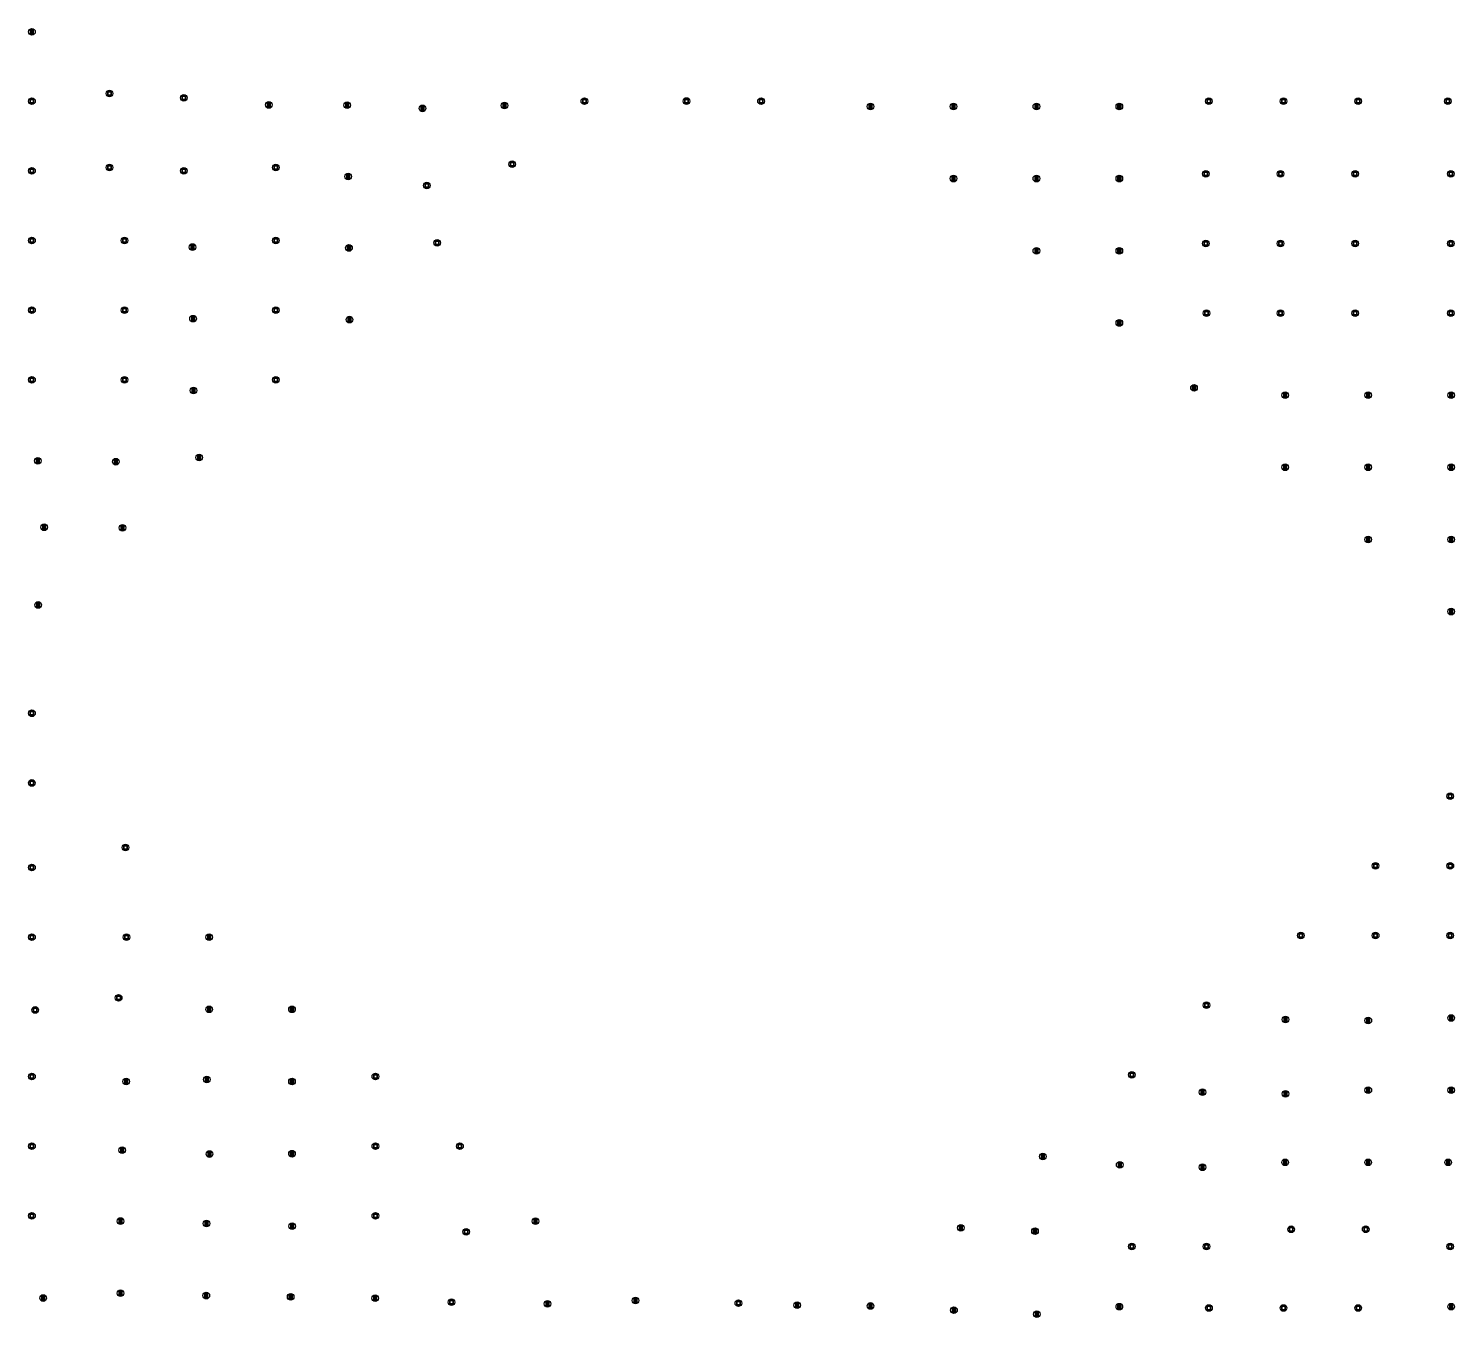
# Model space of a CAD drawing. Header units: millimetres. Extents: x 274830 to 6381169, y -2686084 to 432211.
# Drawn here: x 1525675 to 1697594, y 276825 to 432211 of the extents above.
import ezdxf

# ---------------------------------------------------------------- set-up
doc = ezdxf.new("R2010")
doc.units = ezdxf.units.MM
doc.layers.add('立柱桩', color=4, linetype='Continuous')

# ---------------------------------------------------------------- blocks, each defined once
blk = doc.blocks.new('ZCLZ1')
at = {"layer": '立柱桩'}
h = blk.add_hatch(color=256, dxfattribs=at)
h.dxf.hatch_style = 1
h.paths.add_polyline_path([(-204, 204), (-204, -204), (204, -204), (204, 204)])
blk.add_lwpolyline([(-204, 204), (-204, -204), (204, -204), (204, 204), (-204, 204)], dxfattribs=at)
blk.add_circle((0, 0), 400, dxfattribs=at)
blk = doc.blocks.new('ZCLZ2')
at = {"layer": '立柱桩'}
for points in [[(-204, 204), (-204, -204), (204, -204), (204, 204), (-204, 204)], [(-204, 204), (204, 204), (204, -204), (-204, -204), (-204, 204)]]:
    blk.add_lwpolyline(points, dxfattribs=at)
blk.add_circle((0, 0), 400, dxfattribs=at)

msp = doc.modelspace()

# ---------------------------------------------------------------- block references
at = {"layer": '立柱桩'}
for name, p in [('ZCLZ1', (1526091, 431811)), ('ZCLZ2', (1535441, 424368)), ('ZCLZ2', (1526091, 423448)), ('ZCLZ2', (1544391, 423848)), ('ZCLZ1', (1554641, 422998)), ('ZCLZ1', (1564105, 422968)), ('ZCLZ1', (1573186, 422588)), ('ZCLZ1', (1583057, 422930)), ('ZCLZ2', (1592690, 423457)), ('ZCLZ2', (1604991, 423468)), ('ZCLZ2', (1613990, 423457)), ('ZCLZ1', (1627186, 422818)), ('ZCLZ1', (1637186, 422818)), ('ZCLZ1', (1647186, 422818)), ('ZCLZ1', (1657186, 422818)), ('ZCLZ2', (1667990, 423457)), ('ZCLZ2', (1676990, 423457)), ('ZCLZ2', (1685986, 423457)), ('ZCLZ2', (1696786, 423457)), ('ZCLZ2', (1583991, 415868)), ('ZCLZ2', (1526091, 415068)), ('ZCLZ2', (1535441, 415448)), ('ZCLZ2', (1544391, 415068)), ('ZCLZ2', (1555491, 415448)), ('ZCLZ1', (1564222, 414375)), ('ZCLZ1', (1637186, 414118)), ('ZCLZ1', (1647186, 414118)), ('ZCLZ1', (1657186, 414118)), ('ZCLZ2', (1667619, 414695)), ('ZCLZ2', (1676619, 414695)), ('ZCLZ2', (1685619, 414695)), ('ZCLZ2', (1697164, 414695)), ('ZCLZ2', (1573707, 413283)), ('ZCLZ2', (1526090, 406668)), ('ZCLZ2', (1537241, 406668)), ('ZCLZ1', (1545440, 405868)), ('ZCLZ2', (1555491, 406668)), ('ZCLZ1', (1564310, 405756)), ('ZCLZ2', (1574944, 406383)), ('ZCLZ1', (1647186, 405418)), ('ZCLZ1', (1657186, 405418)), ('ZCLZ2', (1667619, 406295)), ('ZCLZ2', (1676614, 406295)), ('ZCLZ2', (1685614, 406295)), ('ZCLZ2', (1697159, 406295)), ('ZCLZ2', (1526091, 398268)), ('ZCLZ2', (1537241, 398268)), ('ZCLZ1', (1545510, 397233)), ('ZCLZ2', (1555491, 398268)), ('ZCLZ1', (1564378, 397118)), ('ZCLZ2', (1667695, 397895)), ('ZCLZ2', (1676614, 397895)), ('ZCLZ2', (1685619, 397895)), ('ZCLZ2', (1697159, 397895)), ('ZCLZ1', (1657186, 396718)), ('ZCLZ2', (1526091, 389868)), ('ZCLZ2', (1537241, 389868)), ('ZCLZ2', (1555490, 389868)), ('ZCLZ1', (1545562, 388581)), ('ZCLZ1', (1666191, 388883)), ('ZCLZ1', (1677186, 388018)), ('ZCLZ1', (1687186, 388018)), ('ZCLZ1', (1697186, 388018)), ('ZCLZ1', (1526798, 380090)), ('ZCLZ1', (1536189, 379993)), ('ZCLZ1', (1546241, 380503)), ('ZCLZ1', (1677186, 379318)), ('ZCLZ1', (1687186, 379318)), ('ZCLZ1', (1697186, 379318)), ('ZCLZ1', (1527557, 372085)), ('ZCLZ1', (1536993, 372030)), ('ZCLZ1', (1687186, 370618)), ('ZCLZ1', (1697186, 370618)), ('ZCLZ1', (1526829, 362719)), ('ZCLZ1', (1697186, 361918)), ('ZCLZ2', (1526091, 349662)), ('ZCLZ2', (1526075, 341260)), ('ZCLZ2', (1697076, 339680)), ('ZCLZ2', (1537366, 333488)), ('ZCLZ2', (1526091, 331062)), ('ZCLZ2', (1688076, 331275)), ('ZCLZ2', (1697091, 331275)), ('ZCLZ2', (1679076, 322875)), ('ZCLZ2', (1688086, 322869)), ('ZCLZ2', (1697086, 322869)), ('ZCLZ2', (1526091, 322667)), ('ZCLZ2', (1537491, 322671)), ('ZCLZ1', (1547442, 322671)), ('ZCLZ2', (1536541, 315368)), ('ZCLZ2', (1667696, 314475)), ('ZCLZ2', (1526464, 313895)), ('ZCLZ1', (1547442, 313971)), ('ZCLZ1', (1557442, 313971)), ('ZCLZ1', (1677214, 312742)), ('ZCLZ1', (1687202, 312627)), ('ZCLZ1', (1697194, 312928)), ('ZCLZ2', (1526091, 305868)), ('ZCLZ2', (1567491, 305868)), ('ZCLZ2', (1658686, 306070)), ('ZCLZ1', (1537442, 305271)), ('ZCLZ1', (1547165, 305511)), ('ZCLZ1', (1557442, 305271)), ('ZCLZ1', (1667224, 303980)), ('ZCLZ1', (1687202, 304228)), ('ZCLZ1', (1697186, 304228)), ('ZCLZ1', (1677210, 303776)), ('ZCLZ2', (1526091, 297468)), ('ZCLZ2', (1567491, 297468)), ('ZCLZ2', (1577691, 297468)), ('ZCLZ1', (1536959, 296991)), ('ZCLZ1', (1547489, 296530)), ('ZCLZ1', (1557442, 296571)), ('ZCLZ1', (1647958, 296223)), ('ZCLZ1', (1677193, 295528)), ('ZCLZ1', (1687186, 295528)), ('ZCLZ1', (1696829, 295528)), ('ZCLZ1', (1657233, 295218)), ('ZCLZ1', (1667224, 294931)), ('ZCLZ2', (1526091, 289068)), ('ZCLZ1', (1536776, 288450)), ('ZCLZ2', (1567491, 289068)), ('ZCLZ1', (1547120, 288151)), ('ZCLZ1', (1557473, 287843)), ('ZCLZ2', (1578432, 287154)), ('ZCLZ1', (1586806, 288424)), ('ZCLZ1', (1638087, 287639)), ('ZCLZ1', (1647020, 287220)), ('ZCLZ2', (1677891, 287453)), ('ZCLZ2', (1686891, 287453)), ('ZCLZ2', (1658691, 285375)), ('ZCLZ2', (1667691, 285369)), ('ZCLZ2', (1697076, 285369)), ('ZCLZ1', (1527442, 279171)), ('ZCLZ1', (1536767, 279758)), ('ZCLZ1', (1547109, 279460)), ('ZCLZ1', (1557281, 279311)), ('ZCLZ1', (1567458, 279157)), ('ZCLZ2', (1576664, 278683)), ('ZCLZ1', (1588246, 278471)), ('ZCLZ1', (1598850, 278877)), ('ZCLZ2', (1611256, 278543)), ('ZCLZ1', (1618354, 278311)), ('ZCLZ1', (1627196, 278213)), ('ZCLZ1', (1657186, 278128)), ('ZCLZ1', (1697186, 278128)), ('ZCLZ1', (1637252, 277694)), ('ZCLZ1', (1647234, 277225)), ('ZCLZ2', (1667991, 277968)), ('ZCLZ2', (1676976, 277968)), ('ZCLZ2', (1685991, 277968))]:
    msp.add_blockref(name, p, dxfattribs=at)

doc.saveas('drawing.dxf')
